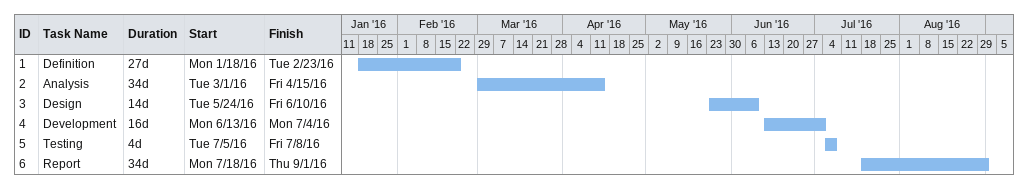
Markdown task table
| ID | Task | Duration | Start | Finish |
|---|---|---|---|---|
| 1 | Definition | 27d | 2016-01-18 | 2016-02-23 |
| 2 | Analysis | 34d | 2016-03-01 | 2016-04-15 |
| 3 | Design | 14d | 2016-05-24 | 2016-06-10 |
| 4 | Development | 16d | 2016-06-13 | 2016-07-04 |
| 5 | Testing | 4d | 2016-07-05 | 2016-07-08 |
| 6 | Report | 34d | 2016-07-18 | 2016-09-01 |
